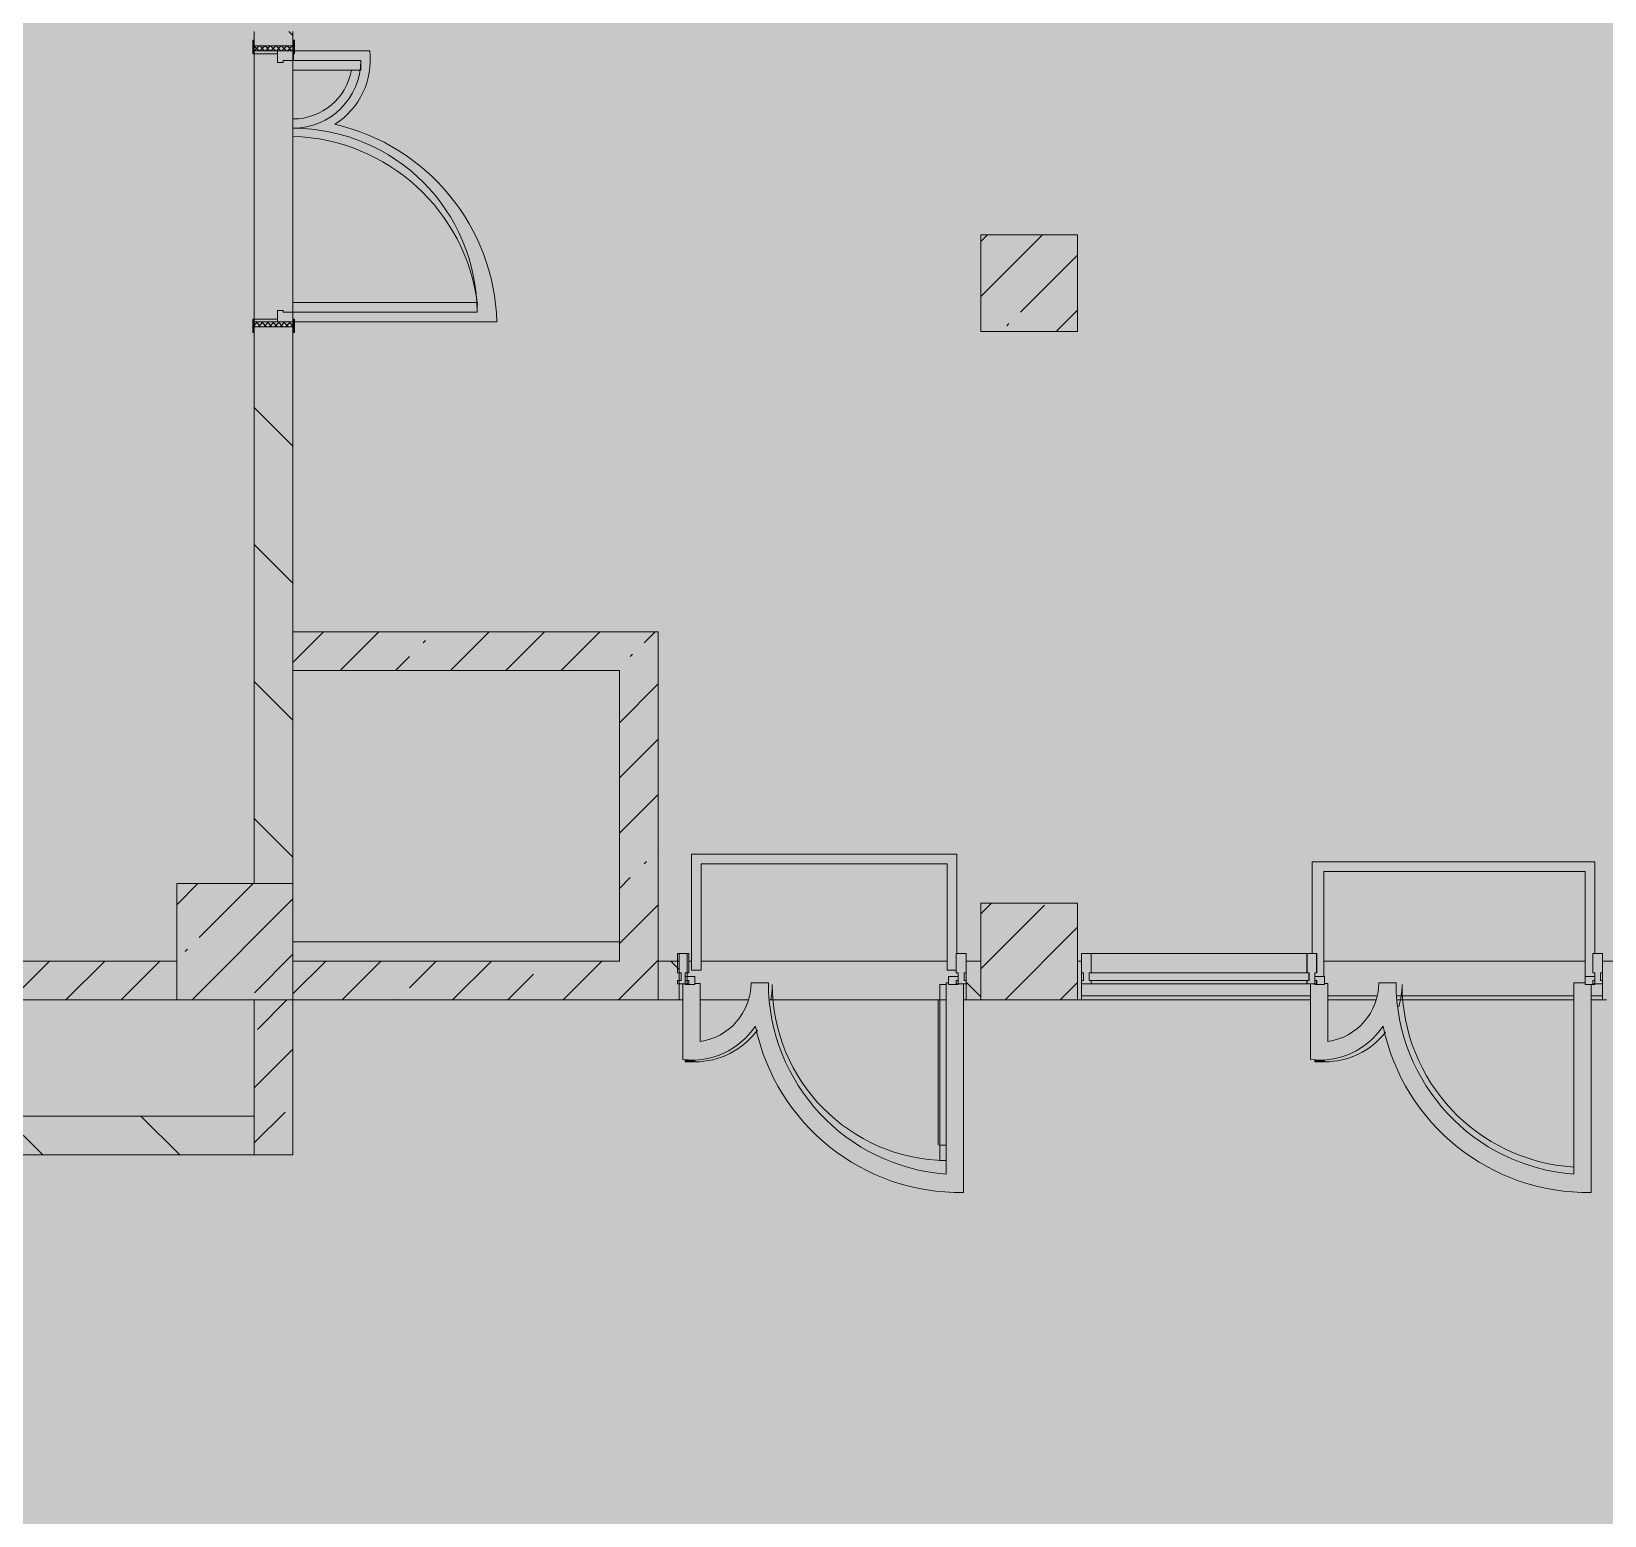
# Model space of a CAD drawing. Header units: millimetres. Extents: x 35157 to 232994, y -8553 to 29000.
# Drawn here: x 171394 to 179514, y 9037 to 16700 of the extents above; entities that cross this region are included whole.
import ezdxf

# ---------------------------------------------------------------- set-up
doc = ezdxf.new("R2010")
doc.units = ezdxf.units.MM
doc.layers.add('A-DETL-GENF-2', color=7, linetype='Continuous', lineweight=9, true_color=0xc0c0c0, transparency=0.4)
for name, color, linetype, lineweight, true_color in [('A-DETL-GENF-3', 7, 'Continuous', 5, 0xe2e2e2), ('A-DETL-GENF-5', 7, 'Continuous', 5, 0xb7b7b7), ('A-DOOR-3', 7, 'Continuous', 5, 0xaaaaaa), ('A-DOOR-4', 7, 'Continuous', 5, 0xe2e2e2), ('A-DOOR-5', 7, 'Continuous', 5, 0xb7b7b7), ('A-DOOR-FRAM-2', 7, 'Continuous', 5, 0xe2e2e2), ('A-DOOR-FRAM-3', 7, 'Continuous', 5, 0xaaaaaa), ('A-DOOR-FRAM-4', 7, 'Continuous', 5, 0xb7b7b7), ('A-FLOR-2', 7, 'Continuous', 5, 0xb7b7b7), ('A-GLAZ-CURT-3', 7, 'Continuous', 5, 0x737373), ('A-GLAZ-CWMG-4', 7, 'Continuous', 5, 0x737373), ('A-WALL-10', 7, 'Continuous', 9, 0x737373), ('I-WALL-24', 7, 'Continuous', 5, 0x737373), ('S-COLS-2', 7, 'Continuous', 5, 0x737373)]:
    doc.layers.add(name, color=color, linetype=linetype, lineweight=lineweight, true_color=true_color)
doc.layers.add('I-WALL-23', color=7, linetype='Continuous', lineweight=5)
doc.layers.add('S-COLS-1', color=7, linetype='Continuous', lineweight=5)
pattern_1 = [(135, (105984, 0), (-353.5534, -353.5534), [])]
pattern_2 = [(45, (105984, 0), (-285.1231, 285.1231), []), (45, (106269.13, 0), (-285.1231, 285.1231), [504.031, -100.806, 16.764, -84.042])]

# ---------------------------------------------------------------- blocks, each defined once
blk = doc.blocks.new('BSC_Колонна _Прямоугольная - 600х600-23205240-2_4_2_птичка')
at = {"layer": 'S-COLS-1'}
h = blk.add_hatch(dxfattribs=at)
h.set_pattern_fill('FP_87', color=256, style=0, pattern_type=2)
h.set_pattern_definition([(45, (-66460, -12000), (-285.1231, 285.1231), []), (45, (-66174.88, -12000), (-285.1231, 285.1231), [504.031, -100.806, 16.764, -84.042])])
h.paths.add_polyline_path([(-300, -300), (300, -300), (300, 300), (-300, 300)])
at = {"layer": 'S-COLS-2'}
for p, q in [((300, 300), (-300, 300)), ((-300, 300), (-300, -300)), ((300, -300), (300, 300)), ((-300, -300), (300, -300))]:
    blk.add_line(p, q, dxfattribs=at)
blk = doc.blocks.new('110_Дверь_СКБ_2Ст - Д-6_л__ ДОО_Дв_1450x2100h_Дверь из раздевальной в коридор-V95-2_4_2_птичка')
at = {"layer": 'A-DOOR-3'}
h = blk.add_hatch(dxfattribs=at)
h.set_pattern_fill('FP_26', color=256, style=0, pattern_type=2)
h.set_pattern_definition([(135, (1576.41, 164.685), (-14.14214, -14.14214), []), (225, (1576.41, 164.685), (14.14214, -14.14214), [])])
h.paths.add_polyline_path([(737.5, 100), (712.5, 100), (712.5, -100), (737.5, -100)])
at = {"layer": 'A-DOOR-4'}
for points in [[(662.5, 100), (662.5, 1050), (612.5, 1050), (612.5, 100)], [(-587.5, 100), (-587.5, 450), (-637.5, 450), (-637.5, 100)]]:
    blk.add_hatch(color=256, dxfattribs=at).paths.add_polyline_path(points)
h = blk.add_hatch(color=256, dxfattribs=at)
h.paths.add_polyline_path([(712.5, 100), (662.5, 100), (662.5, 50), (652.5, 50), (652.5, 20), (712.5, 20)])
h.paths.add_polyline_path([(-627.5, 20), (-627.5, 50), (-637.5, 50), (-637.5, 100), (-687.5, 100), (-687.5, 20)])
at = {"layer": 'A-DOOR-FRAM-2'}
for points in [[(-672.5, 100), (-672.5, 108), (-742.5, 108), (-742.5, 100)], [(767.5, 100), (767.5, 108), (697.5, 108), (697.5, 100)], [(-672.5, 20), (-687.5, 20), (-687.5, -100), (-672.5, -94.3)], [(712.5, 20), (697.5, 20), (697.5, -100), (712.5, -100)], [(-672.5, -100), (-742.5, -100), (-742.5, -108), (-672.5, -108)], [(767.5, -108), (767.5, -100), (697.5, -100), (697.5, -108)]]:
    blk.add_hatch(color=256, dxfattribs=at).paths.add_polyline_path(points)
at = {"layer": 'A-DOOR-FRAM-3'}
h = blk.add_hatch(dxfattribs=at)
h.set_pattern_fill('FP_27', color=256, style=0, pattern_type=2)
h.set_pattern_definition([(45, (-546.384, 164.685), (-14.1421, 14.1421), []), (135, (-546.384, 164.685), (-14.1421, -14.1421), [])])
h.paths.add_polyline_path([(-687.5, -94.3), (-687.5, 100), (-712.5, 100), (-712.5, -100), (-687.5, -100)])
at = {"layer": 'A-DOOR-5'}
for p, q in [((662.5, 1050), (612.5, 1050)), ((612.5, 1050), (612.5, 100)), ((662.5, 100), (662.5, 1050)), ((-637.5, 450), (-637.5, 100)), ((-587.5, 450), (-637.5, 450)), ((-587.5, 100), (-587.5, 450)), ((-637.5, 100), (-587.5, 100)), ((612.5, 100), (662.5, 100))]:
    blk.add_line(p, q, dxfattribs=at)
for centre, radius, start, end in [((662.5, 100), 950, 90, 180), ((-637.5, 100), 350, 360, 90)]:
    blk.add_arc(centre, radius, start, end, dxfattribs=at)
at = {"layer": 'A-DOOR-FRAM-4'}
for p, q in [((-672.5, 108), (-742.5, 108)), ((-742.5, 108), (-742.5, 100)), ((-742.5, 100), (-672.5, 100)), ((-687.5, 100), (-712.5, 100)), ((-712.5, 100), (-712.5, -100)), ((-637.5, 100), (-687.5, 100)), ((-687.5, 100), (-687.5, 20)), ((-687.5, -100), (-687.5, 100)), ((-672.5, 100), (-672.5, 108)), ((-637.5, 50), (-637.5, 100)), ((662.5, 100), (662.5, 50)), ((712.5, 100), (662.5, 100)), ((767.5, 108), (697.5, 108)), ((697.5, 108), (697.5, 100)), ((697.5, 100), (767.5, 100)), ((712.5, 20), (712.5, 100)), ((737.5, 100), (712.5, 100)), ((712.5, 100), (712.5, -100)), ((737.5, -100), (737.5, 100)), ((767.5, 100), (767.5, 108)), ((-687.5, 20), (-627.5, 20)), ((-672.5, 20), (-687.5, 20)), ((-687.5, 20), (-687.5, -100)), ((-672.5, -100), (-672.5, 20)), ((-627.5, 50), (-637.5, 50)), ((-627.5, 20), (-627.5, 50)), ((662.5, 50), (652.5, 50)), ((652.5, 50), (652.5, 20)), ((652.5, 20), (712.5, 20)), ((712.5, 20), (697.5, 20)), ((697.5, 20), (697.5, -100)), ((712.5, -100), (712.5, 20)), ((-672.5, -100), (-742.5, -100)), ((-742.5, -100), (-742.5, -108)), ((-742.5, -108), (-672.5, -108)), ((-712.5, -100), (-687.5, -100)), ((-687.5, -100), (-672.5, -100)), ((-672.5, -108), (-672.5, -100)), ((697.5, -100), (712.5, -100)), ((767.5, -100), (697.5, -100)), ((697.5, -100), (697.5, -108)), ((697.5, -108), (767.5, -108)), ((712.5, -100), (737.5, -100)), ((767.5, -108), (767.5, -100))]:
    blk.add_line(p, q, dxfattribs=at)
blk = doc.blocks.new('BSC_Колонна _Прямоугольная - 500х500-V145-2_4_2_птичка')
at = {"layer": 'S-COLS-1'}
h = blk.add_hatch(dxfattribs=at)
h.set_pattern_fill('FP_138', color=256, style=0, pattern_type=2)
h.set_pattern_definition([(45, (-70560, -15400), (-285.1231, 285.1231), []), (45, (-70274.88, -15400), (-285.1231, 285.1231), [504.031, -100.806, 16.764, -84.042])])
h.paths.add_polyline_path([(-250, -250), (250, -250), (250, 250), (-250, 250)])
at = {"layer": 'S-COLS-2'}
for p, q in [((250, 250), (-250, 250)), ((-250, 250), (-250, -250)), ((250, -250), (250, 250)), ((-250, -250), (250, -250))]:
    blk.add_line(p, q, dxfattribs=at)
blk = doc.blocks.new('Прямоугольный импост - Импост структурный с накладкой - 160мм Темный-33326475-2_4_2_птичка')
at = {"layer": 'A-GLAZ-CWMG-4'}
for p, q in [((-50, 40), (-50, 140)), ((-50, 140), (0, 140)), ((0, 140), (0, 40)), ((-40, 40), (-50, 40)), ((-50, -17), (-50, 0)), ((-50, 0), (-40, 0)), ((-40, 0), (-40, 40)), ((-10, 40), (-10, 0)), ((0, 40), (-10, 40)), ((-10, 0), (0, 0)), ((0, 0), (0, -17)), ((0, -17), (-50, -17))]:
    blk.add_line(p, q, dxfattribs=at)
blk = doc.blocks.new('Дверь_Витражная_остекление_ - ВВ-6 остекление-32274838-2_4_2_птичка')
at = {"layer": 'A-DETL-GENF-3'}
for points in [[(-610, 930), (-642.6, 930), (-642.6, 20), (-610, 20), (-610, 579)], [(705, 420), (660, 420), (660, 410.2), (705, 410.4)]]:
    blk.add_hatch(color=256, dxfattribs=at).paths.add_polyline_path(points)
at = {"layer": 'A-DETL-GENF-5'}
for p, q in [((-642.6, 930), (-610, 930)), ((-610, 930), (-642.6, 930)), ((-610, 930), (-610, 20)), ((-610, 20), (-610, 930)), ((-642.6, 850), (-610, 850)), ((-601, 850), (-601, 100)), ((705, 420), (660, 420)), ((660, 420), (660, 410.2)), ((705, 420), (660, 420)), ((660, 420), (660, 410.2)), ((705, 420), (705, 408.4)), ((705, 408.4), (705, 420)), ((-642.6, 100), (-610, 100)), ((-610, 20), (-642.6, 20)), ((-642.6, 20), (-610, 20))]:
    blk.add_line(p, q, dxfattribs=at)
at = {"layer": 'A-DOOR-5'}
for p, q in [((655, 420), (655, 410.4)), ((-655, 20), (-705, 20)), ((-705, 20), (-705, -20)), ((-655, -20), (-655, 20)), ((705, 20), (655, 20)), ((655, 20), (655, -20)), ((705, -20), (705, 20)), ((-705, -20), (-655, -20)), ((655, -20), (705, -20))]:
    blk.add_line(p, q, dxfattribs=at)
for centre, radius, start, end in [((-655, 20), 910, 360, 89.20859), ((655, 20), 400, 90, 143.87233), ((655, 20), 400, 168.59224, 180)]:
    blk.add_arc(centre, radius, start, end, dxfattribs=at)
blk = doc.blocks.new('Прямоугольный импост - Импост структурный с накладкой - 160мм Темный-33326241-2_4_2_птичка')
at = {"layer": 'A-GLAZ-CWMG-4'}
for p, q in [((-25, 40), (-25, 140)), ((-25, 140), (25, 140)), ((25, 140), (25, 40)), ((-15, 40), (-25, 40)), ((-25, -17), (-25, 0)), ((-25, 0), (-15, 0)), ((-15, 0), (-15, 40)), ((15, 40), (15, 0)), ((25, 40), (15, 40)), ((15, 0), (25, 0)), ((25, 0), (25, -17)), ((25, -17), (-25, -17))]:
    blk.add_line(p, q, dxfattribs=at)
blk = doc.blocks.new('Прямоугольный импост - Импост структурный с накладкой - 160мм Темный-33326242-2_4_2_птичка')
at = {"layer": 'A-GLAZ-CWMG-4'}
for p, q in [((0, 140), (-50, 140)), ((-50, 140), (-50, 40)), ((0, 40), (0, 140)), ((-50, 40), (-40, 40)), ((-40, 0), (-50, 0)), ((-50, 0), (-50, -17)), ((-40, 40), (-40, 0)), ((-10, 0), (-10, 40)), ((-10, 40), (0, 40)), ((0, 0), (-10, 0)), ((0, -17), (0, 0)), ((-50, -17), (0, -17))]:
    blk.add_line(p, q, dxfattribs=at)
blk = doc.blocks.new('Прямоугольный импост - Импост структурный с накладкой - 160мм Темный-33326237-2_4_2_птичка')
at = {"layer": 'A-GLAZ-CWMG-4'}
for p, q in [((-50, 40), (-50, 140)), ((-50, 140), (0, 140)), ((0, 140), (0, 40)), ((-40, 40), (-50, 40)), ((-50, -17), (-50, 0)), ((-50, 0), (-40, 0)), ((-40, 0), (-40, 40)), ((-10, 40), (-10, 0)), ((0, 40), (-10, 40)), ((-10, 0), (0, 0)), ((0, 0), (0, -17)), ((0, -17), (-50, -17))]:
    blk.add_line(p, q, dxfattribs=at)
blk = doc.blocks.new('Дверь_Витражная_остекление_ - В-18-32468702-2_4_2_птичка')
at = {"layer": 'A-DETL-GENF-3'}
blk.add_hatch(color=256, dxfattribs=at).paths.add_polyline_path([(677.5, 420), (683.2, 410.4), (722.5, 410.4), (722.5, 420), (683.2, 420)])
at = {"layer": 'A-DETL-GENF-5'}
for p, q in [((722.5, 420), (677.5, 420)), ((677.5, 420), (677.5, 409.8)), ((722.5, 420), (677.5, 420)), ((677.5, 420), (677.5, 409.8)), ((722.5, 420), (722.5, 408.9)), ((722.5, 408.9), (722.5, 420))]:
    blk.add_line(p, q, dxfattribs=at)
at = {"layer": 'A-DOOR-5'}
for p, q in [((672.5, 420), (672.5, 409.2)), ((-672.5, 20), (-722.5, 20)), ((-722.5, 20), (-722.5, -20)), ((-672.5, -20), (-672.5, 20)), ((722.5, 20), (672.5, 20)), ((672.5, 20), (672.5, -20)), ((722.5, -20), (722.5, 20)), ((-722.5, -20), (-672.5, -20)), ((672.5, -20), (722.5, -20))]:
    blk.add_line(p, q, dxfattribs=at)
for centre, radius, start, end in [((-672.5, 20), 945, 360, 86.42063), ((672.5, 20), 400, 90, 141.82821), ((672.5, 20), 400, 163.22836, 180)]:
    blk.add_arc(centre, radius, start, end, dxfattribs=at)
blk = doc.blocks.new('Системная панель - Стекло - 40мм-32468815-2_4_2_птичка')
at = {"layer": 'A-GLAZ-CURT-3'}
for p, q in [((567, 0), (-567, 0)), ((-567, 0), (-567, -40)), ((567, -40), (567, 0)), ((-567, -40), (567, -40))]:
    blk.add_line(p, q, dxfattribs=at)
blk = doc.blocks.new('Прямоугольный импост - Импост структурный с накладкой - 160мм Темный-33326239-2_4_2_птичка')
at = {"layer": 'A-GLAZ-CWMG-4'}
for p, q in [((-25, 40), (-25, 140)), ((-25, 140), (25, 140)), ((25, 140), (25, 40)), ((-15, 40), (-25, 40)), ((-25, -17), (-25, 0)), ((-25, 0), (-15, 0)), ((-15, 0), (-15, 40)), ((15, 40), (15, 0)), ((25, 40), (15, 40)), ((15, 0), (25, 0)), ((25, 0), (25, -17)), ((25, -17), (-25, -17))]:
    blk.add_line(p, q, dxfattribs=at)
blk = doc.blocks.new('Прямоугольный импост - Импост структурный с накладкой - 160мм Темный-32468813-2_4_2_птичка')
at = {"layer": 'A-GLAZ-CWMG-4'}
for p, q in [((70880, 11940), (71994, 11940)), ((70880, 11783), (71994, 11783))]:
    blk.add_line(p, q, dxfattribs=at)

msp = doc.modelspace()

# ---------------------------------------------------------------- hatches: boundary and pattern name
at = {"layer": 'A-DETL-GENF-2'}
msp.add_hatch(color=256, dxfattribs=at).paths.add_polyline_path([(181824.9, -280), (181844, -280), (181844, 3300), (190844, 3300), (190844, 27350), (147894, 27350), (147894, 23778), (144744, 23778), (144744, -280), (180897.4, -280)])
at = {"layer": 'I-WALL-23'}
h = msp.add_hatch(dxfattribs=at)
h.set_pattern_fill('FP_100', color=256, style=0, pattern_type=2)
h.set_pattern_definition(pattern_1)
h.paths.add_polyline_path([(172544, 12300), (172744, 12300), (172744, 15175), (172544, 15175), (172544, 13534.8)])
h.paths.add_polyline_path([(172744, 16625), (172744, 16700), (172544, 16700), (172549.7, 16625)])
h.paths.add_polyline_path([(172606.1, 17300), (172744, 17300), (172744, 22700), (172544, 22700), (172544, 17300)])
h.paths.add_polyline_path([(172544, 23300), (172744, 23300), (172744, 24050), (172544, 24050), (172544, 23946.9)])
h.paths.add_polyline_path([(172544, 25950), (172744, 25950), (172744, 26500), (172544, 26500), (172544, 25980)])
h = msp.add_hatch(dxfattribs=at)
h.set_pattern_fill('FP_97', color=256, style=0, pattern_type=2)
h.set_pattern_definition(pattern_2)
h.paths.add_polyline_path([(174429, 13400), (174629, 13400), (174629, 13600), (172744, 13600), (172744, 13400), (173477.3, 13400)])
h = msp.add_hatch(dxfattribs=at)
h.set_pattern_fill('FP_97', color=256, style=0, pattern_type=2)
h.set_pattern_definition(pattern_2)
h.paths.add_polyline_path([(174429, 11700), (174629, 11700), (174629, 13400), (174429, 13400), (174429, 11799.5)])
h = msp.add_hatch(dxfattribs=at)
h.set_pattern_fill('FP_97', color=256, style=0, pattern_type=2)
h.set_pattern_definition(pattern_2)
h.paths.add_polyline_path([(161684, 11700), (166144, 11700), (166144, 11900), (160744, 11900), (160744, 11700), (161484, 11700)])
h.paths.add_polyline_path([(170444, 11700), (172144, 11700), (172144, 11900), (166744, 11900), (166744, 11700), (170364, 11700)])
h = msp.add_hatch(dxfattribs=at)
h.set_pattern_fill('FP_97', color=256, style=0, pattern_type=2)
h.set_pattern_definition(pattern_2)
h.paths.add_polyline_path([(173477.3, 11700), (174429, 11700), (174429, 11900), (172744, 11900), (172744, 11700)])
h = msp.add_hatch(dxfattribs=at)
h.set_pattern_fill('FP_100', color=256, style=0, pattern_type=2)
h.set_pattern_definition(pattern_1)
h.paths.add_polyline_path([(174629, 11700), (174738, 11700), (174738, 11900), (174629, 11900), (174629, 11799.5)])
h.paths.add_polyline_path([(181464, 11700), (181464, 11900), (179504, 11900), (179504, 11700), (180897.4, 11700)])
h.paths.add_polyline_path([(176294, 11700), (176294, 11900), (176218, 11900), (176218, 11700), (176259.8, 11700)])
h.paths.add_polyline_path([(176814, 11700), (176814, 11900), (176794, 11900), (176794, 11700)])
h = msp.add_hatch(dxfattribs=at)
h.set_pattern_fill('FP_97', color=256, style=0, pattern_type=2)
h.set_pattern_definition(pattern_2)
h.paths.add_polyline_path([(172544, 10900), (172744, 10900), (172744, 11700), (172544, 11700), (172544, 11100)])
h = msp.add_hatch(dxfattribs=at)
h.set_pattern_fill('FP_100', color=256, style=0, pattern_type=2)
h.set_pattern_definition(pattern_1)
h.paths.add_polyline_path([(172544, 10900), (172544, 11100), (168144, 11100), (168144, 10900), (169767.2, 10900)])
at = {"layer": 'S-COLS-1'}
h = msp.add_hatch(dxfattribs=at)
h.set_pattern_fill('FP_97', color=256, style=0, pattern_type=2)
h.set_pattern_definition(pattern_2)
h.paths.add_polyline_path([(176294, 11700), (176794, 11700), (176794, 12200), (176294, 12200), (176294, 11799.5)])

# ---------------------------------------------------------------- linework, layer by layer
at = {"layer": 'A-FLOR-2'}
for p, q in [((172747, 16585), (172747, 16550)), ((173140.1, 16600), (172752, 16600)), ((172744, 16248.1), (172744, 16158)), ((172752, 15201.1), (173796.4, 15201.1)), ((176170.8, 12453), (174800.8, 12453)), ((174800.8, 12453), (174800.8, 11853)), ((176170.8, 11940), (176170.8, 12453)), ((174850.8, 11853), (174850.8, 12403)), ((174850.8, 12403), (176120.8, 12403)), ((176120.8, 12403), (176120.8, 11853)), ((179464.5, 12412.4), (178004.7, 12412.4)), ((178004.7, 12412.4), (178004.7, 11940)), ((178064.7, 11820), (178064.7, 12362.4)), ((178064.7, 12362.4), (179414.5, 12362.4)), ((179414.5, 12362.4), (179414.5, 11820)), ((179464.5, 11940), (179464.5, 12412.4)), ((174429, 12000), (172744, 12000)), ((174756.5, 11783), (174756.5, 11392.1)), ((174800.8, 11853), (174850.8, 11853)), ((174845.9, 11785.1), (174818, 11785.1)), ((174845.9, 11485.1), (174845.9, 11785.1)), ((175198, 11788.1), (175108.4, 11788.1)), ((176128, 11788.1), (176115.6, 11788.1)), ((176115.6, 11788.1), (176115.6, 10800.5)), ((176120.8, 11853), (176168, 11853)), ((176205.4, 10705.4), (176205.4, 11783)), ((177996.5, 11783), (177996.5, 11392.1)), ((178085.9, 11785.1), (178069, 11785.1)), ((178085.9, 11485.1), (178085.9, 11785.1)), ((178438, 11788.1), (178348.4, 11788.1)), ((179414, 11788.1), (179355.6, 11788.1)), ((179355.6, 11788.1), (179355.6, 10800.5)), ((179445.4, 10705.4), (179445.4, 11780)), ((174756.5, 11700), (174738, 11700)), ((176218, 11700), (176205.4, 11700)), ((176814, 11720), (177996.5, 11720)), ((177996.5, 11700), (176814, 11700)), ((178085.9, 11720), (178340.1, 11720)), ((178441.6, 11720), (179355.6, 11720)), ((179445.4, 11720), (179504, 11720)), ((179504, 11700), (179445.4, 11700))]:
    msp.add_line(p, q, dxfattribs=at)
for centre, radius, start, end in [((172747.8, 16553.3), 395, 302.61833, 6.79242), ((172744, 16554.3), 306.2, 270, 349.74815), ((172717.8, 15169.3), 1079, 1.68848, 76.98917), ((172714, 15168.2), 990.3, 7.11312, 88.26401), ((174802.2, 11788.1), 306.2, 278.22053, 360), ((176188.3, 11788.1), 990.3, 180, 265.79425), ((178042.2, 11788.1), 306.2, 278.22053, 360), ((179428.3, 11788.1), 990.3, 180, 265.79425), ((174803.2, 11784.3), 395, 263.20758, 326.07537), ((176187.2, 11784.3), 1079, 191.7891, 270.96685), ((178043.2, 11784.3), 395, 263.20758, 326.07537), ((179427.2, 11784.3), 1079, 191.7891, 270.96685)]:
    msp.add_arc(centre, radius, start, end, dxfattribs=at)
at = {"layer": 'A-WALL-10'}
for p, q in [((174629, 11700), (174629, 11900)), ((172544, 10900), (172544, 11100))]:
    msp.add_line(p, q, dxfattribs=at)
at = {"layer": 'I-WALL-24'}
for p, q in [((172544, 16700), (172544, 16655)), ((172744, 16655), (172744, 16700)), ((172544, 15215), (172544, 16585)), ((172744, 16500), (172744, 16248.1)), ((172744, 16158), (172744, 15300)), ((172544, 15145), (172544, 12300)), ((172744, 12300), (172744, 15145)), ((174629, 13600), (172744, 13600)), ((174629, 11900), (174629, 13600)), ((172744, 13400), (174429, 13400)), ((174429, 13400), (174429, 11900)), ((172144, 11900), (166744, 11900)), ((174429, 11900), (172744, 11900)), ((174738, 11900), (174629, 11900)), ((174738, 11700), (174738, 11900)), ((174788, 11900), (174800.8, 11900)), ((174850.8, 11900), (176120.8, 11900)), ((176294, 11900), (176218, 11900)), ((176218, 11900), (176218, 11700)), ((176294, 11700), (176294, 11900)), ((176814, 11900), (176794, 11900)), ((176794, 11900), (176794, 11700)), ((176814, 11700), (176814, 11900)), ((178064.7, 11900), (179414.5, 11900)), ((181464, 11900), (179504, 11900)), ((179504, 11900), (179504, 11700)), ((170444, 11700), (172144, 11700)), ((172544, 11700), (172544, 11100)), ((172744, 10900), (172744, 11700)), ((172744, 11700), (174738, 11700)), ((175093.8, 11700), (174845.9, 11700)), ((176115.6, 11700), (175202.7, 11700)), ((176218, 11700), (176294, 11700)), ((176814, 11700), (176794, 11700)), ((178333.8, 11700), (178085.9, 11700)), ((179355.6, 11700), (178442.7, 11700)), ((179524, 11700), (179504, 11700)), ((172544, 11100), (170444, 11100)), ((167944, 10900), (172744, 10900))]:
    msp.add_line(p, q, dxfattribs=at)
at = {"layer": 'S-COLS-2'}
for p, q in [((176794, 12200), (176294, 12200)), ((176294, 12200), (176294, 11900)), ((176794, 11900), (176794, 12200)), ((176294, 11900), (176294, 11700)), ((176794, 11700), (176794, 11900)), ((176294, 11700), (176794, 11700))]:
    msp.add_line(p, q, dxfattribs=at)

# ---------------------------------------------------------------- block references
at = {"layer": 'A-DOOR-5'}
for name, p, rotation in [('110_Дверь_СКБ_2Ст - Д-6_л__ ДОО_Дв_1450x2100h_Дверь из раздевальной в коридор-V95-2_4_2_птичка', (172644, 15912.5), 269.9999999999999), ('Дверь_Витражная_остекление_ - ВВ-6 остекление-32274838-2_4_2_птичка', (175473, 11800), 180), ('Дверь_Витражная_остекление_ - В-18-32468702-2_4_2_птичка', (178741.5, 11800), 180)]:
    msp.add_blockref(name, p, dxfattribs=dict(at, rotation=rotation))
at = {"layer": 'A-GLAZ-CURT-3', "rotation": 180}
msp.add_blockref('Системная панель - Стекло - 40мм-32468815-2_4_2_птичка', (177421, 11800), dxfattribs=at)
at = {"layer": 'A-GLAZ-CWMG-4', "extrusion": (0, 0, -1)}
for name, p in [('Прямоугольный импост - Импост структурный с накладкой - 160мм Темный-33326241-2_4_2_птичка', (-174753, 11800)), ('Прямоугольный импост - Импост структурный с накладкой - 160мм Темный-33326475-2_4_2_птичка', (-174738, 11800)), ('Прямоугольный импост - Импост структурный с накладкой - 160мм Темный-33326237-2_4_2_птичка', (-176814, 11800)), ('Прямоугольный импост - Импост структурный с накладкой - 160мм Темный-33326239-2_4_2_птичка', (-178003, 11800)), ('Прямоугольный импост - Импост структурный с накладкой - 160мм Темный-33326241-2_4_2_птичка', (-178004, 11800))]:
    msp.add_blockref(name, p, dxfattribs=at)
at = {"layer": 'A-GLAZ-CWMG-4'}
for name, p in [('Прямоугольный импост - Импост структурный с накладкой - 160мм Темный-33326242-2_4_2_птичка', (176218, 11800)), ('Прямоугольный импост - Импост структурный с накладкой - 160мм Темный-32468813-2_4_2_птичка', (105984, 0)), ('Прямоугольный импост - Импост структурный с накладкой - 160мм Темный-33326242-2_4_2_птичка', (179504, 11800))]:
    msp.add_blockref(name, p, dxfattribs=at)
at = {"layer": 'S-COLS-2'}
for name, p in [('BSC_Колонна _Прямоугольная - 500х500-V145-2_4_2_птичка', (176544, 15400)), ('BSC_Колонна _Прямоугольная - 600х600-23205240-2_4_2_птичка', (172444, 12000))]:
    msp.add_blockref(name, p, dxfattribs=at)

doc.saveas('drawing.dxf')
